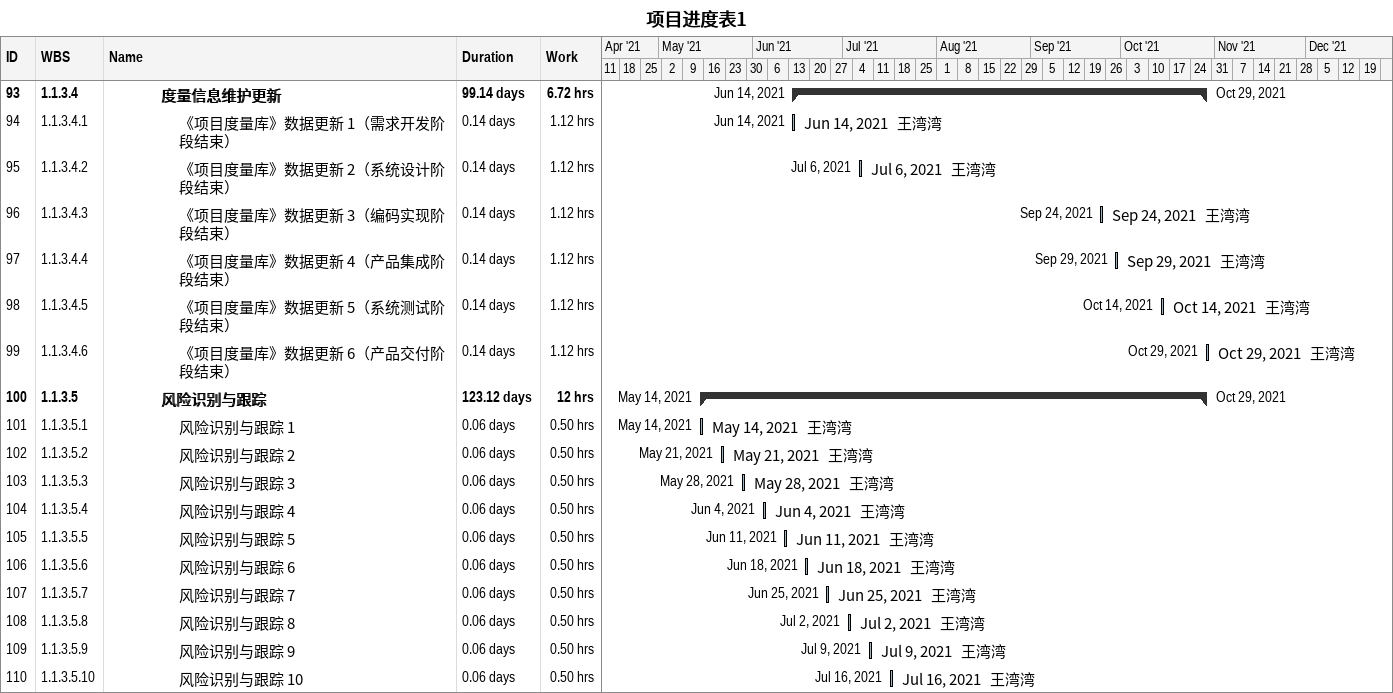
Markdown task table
项目进度表1

| ID | WBS | Task | Duration | Start | Finish | Resources | Work (h) |
|---|---|---|---|---|---|---|---|
| 93 | 1.1.3.4 | **度量信息维护更新** | 99.14d | 2021-06-14 | 2021-10-29 |  | 6.72 |
| 94 | 1.1.3.4.1 | 《项目度量库》数据更新 1（需求开发阶段结束） | 0.14d | 2021-06-14 | 2021-06-14 | 王湾湾 | 1.12 |
| 95 | 1.1.3.4.2 | 《项目度量库》数据更新 2（系统设计阶段结束） | 0.14d | 2021-07-06 | 2021-07-06 | 王湾湾 | 1.12 |
| 96 | 1.1.3.4.3 | 《项目度量库》数据更新 3（编码实现阶段结束） | 0.14d | 2021-09-24 | 2021-09-24 | 王湾湾 | 1.12 |
| 97 | 1.1.3.4.4 | 《项目度量库》数据更新 4（产品集成阶段结束） | 0.14d | 2021-09-29 | 2021-09-29 | 王湾湾 | 1.12 |
| 98 | 1.1.3.4.5 | 《项目度量库》数据更新 5（系统测试阶段结束） | 0.14d | 2021-10-14 | 2021-10-14 | 王湾湾 | 1.12 |
| 99 | 1.1.3.4.6 | 《项目度量库》数据更新 6（产品交付阶段结束） | 0.14d | 2021-10-29 | 2021-10-29 | 王湾湾 | 1.12 |
| 100 | 1.1.3.5 | **风险识别与跟踪** | 123.12d | 2021-05-14 | 2021-10-29 |  | 12 |
| 101 | 1.1.3.5.1 | 风险识别与跟踪 1 | 0.06d | 2021-05-14 | 2021-05-14 | 王湾湾 | 0.50 |
| 102 | 1.1.3.5.2 | 风险识别与跟踪 2 | 0.06d | 2021-05-21 | 2021-05-21 | 王湾湾 | 0.50 |
| 103 | 1.1.3.5.3 | 风险识别与跟踪 3 | 0.06d | 2021-05-28 | 2021-05-28 | 王湾湾 | 0.50 |
| 104 | 1.1.3.5.4 | 风险识别与跟踪 4 | 0.06d | 2021-06-04 | 2021-06-04 | 王湾湾 | 0.50 |
| 105 | 1.1.3.5.5 | 风险识别与跟踪 5 | 0.06d | 2021-06-11 | 2021-06-11 | 王湾湾 | 0.50 |
| 106 | 1.1.3.5.6 | 风险识别与跟踪 6 | 0.06d | 2021-06-18 | 2021-06-18 | 王湾湾 | 0.50 |
| 107 | 1.1.3.5.7 | 风险识别与跟踪 7 | 0.06d | 2021-06-25 | 2021-06-25 | 王湾湾 | 0.50 |
| 108 | 1.1.3.5.8 | 风险识别与跟踪 8 | 0.06d | 2021-07-02 | 2021-07-02 | 王湾湾 | 0.50 |
| 109 | 1.1.3.5.9 | 风险识别与跟踪 9 | 0.06d | 2021-07-09 | 2021-07-09 | 王湾湾 | 0.50 |
| 110 | 1.1.3.5.10 | 风险识别与跟踪 10 | 0.06d | 2021-07-16 | 2021-07-16 | 王湾湾 | 0.50 |
